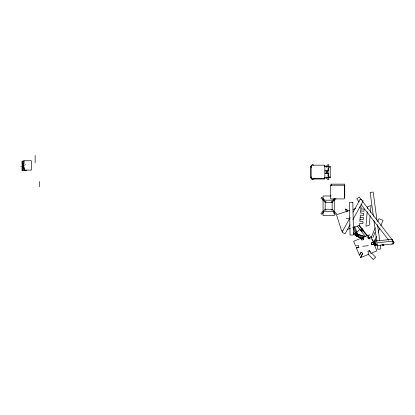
<?xml version="1.0" encoding="UTF-8"?>
<svg xmlns="http://www.w3.org/2000/svg" width="415" height="415" viewBox="0 0 415 415"><rect width="100%" height="100%" fill="white"/><g stroke="black" fill="none" stroke-linecap="round" stroke-linejoin="round"><path stroke-width="0.62" d="M367.218 211.723L365.947 226.258L369.303 225.184L370.133 215.701M367.498 208.563L367.664 206.67L371.015 205.591L370.408 212.542M358.55 236.343L356.563 235.87L356.246 234.366M357.144 235.564L356.843 234.242M357.097 236.119L357.097 235.253M358.264 235.948L358.026 235.129L356.532 234.631M358.519 235.487L358.244 234.584L356.724 234.081M357.766 236.265L357.382 234.916L357.222 235.305L363.939 237.551M363.239 238.392L358.378 236.768L357.912 235.398L356.63 234.973M356.729 234.511L357.03 235.092L356.89 234.563M365.667 236.737L357.72 234.081L357.274 235.186L357.74 236.555L356.459 236.13L356.635 235.528M363.104 238.651L358.244 237.027L357.019 236.467L356.916 235.938M357.382 235.647L356.921 234.268M358.378 236.768L357.912 235.398M358.467 235.616L358.166 234.714L357.315 234.418M358.752 235.528L358.363 234.293L358.685 235.077M371.135 237.857L375.285 227.685M377.728 221.698L378.952 218.705L383.035 220.375L380.846 225.739M372.846 237.696L375.025 232.364M373.158 244.575L376.462 236.472M378.169 232.301L379.87 228.126M350.12 217.533L342.074 232.156L345.093 233.816L350.053 224.806M353.03 212.241L360.215 199.195L363.234 200.855L352.963 219.514M359.406 255.116L360.957 252.336L362.824 253.373L360.453 257.642M361.123 252.429L359.504 255.35L356.22 247.433L358.799 247.195M362.658 253.28L360.474 257.689L368.982 254.162L367.851 251.433L369.641 250.691L370.771 253.415L376.887 250.883L374.169 244.331L371.783 244.565M311.93 165.222L312.723 164.428L313.574 165.279M311.447 177.765L310.664 177.765L311.515 176.915M313.999 178.621L312.723 179.897L311.93 179.104M327.71 166.498L328.986 165.222L328.192 164.428L326.065 166.555L326.854 167.349M324.971 166.555L330.257 166.555L328.125 168.687L328.125 175.638L330.257 177.765L324.971 177.765M326.491 172.453L328.192 170.747L328.192 166.555M326.854 176.977L326.065 177.765L328.192 179.897L328.986 179.104L327.279 177.402M323.856 199.392L323.067 200.186L334.272 200.186L333.484 199.392M324.712 200.248L321.729 197.265L320.935 198.059L325.194 202.318L325.988 201.524M332.628 200.248L334.334 198.541M325.194 209.269L320.935 213.528L321.729 214.316L323.856 212.19L323.067 211.396L334.272 211.396L333.484 212.19L335.611 214.316L336.404 213.528L332.145 209.269L325.194 209.269L325.988 210.057M325.194 202.318L332.145 202.318L335.979 198.484M331.352 210.057L332.145 209.269M354.784 233.557L359.561 229.811M360.744 229.713L360.433 229.952L362.082 231.477M361.289 229.282L361.885 229.013L363.244 230.564L362.783 230.927M361.496 229.313L361.885 229.013M361.698 229.272L362.217 229.059L362.959 229.843L362.103 230.512M361.673 229.485L362.217 229.059M361.289 230.538C360.018 231.326 362.886 229.075 362.062 229.931M362.093 230.367L362.793 229.822M362.497 230.958L363.037 230.532M374.449 245.488L374.916 245.12L373.318 243.086M391.848 244.3L392.45 243.838M393.197 243.257L394.25 242.443L362.326 201.13M20.755 166.42L25.559 164.714M349.409 210.566L336.466 214.716L341.752 231.186L342.972 230.792M353.108 209.378L355.572 208.584M359.271 207.401L361.117 206.805L360.573 213.035L363.81 213.32L363.628 215.395L360.391 215.11L359.846 221.34L363.084 221.626L362.902 223.701L359.665 223.415L359.483 225.495L352.755 227.653M347.256 229.417L350.312 228.437M375.264 244.487L375.777 245.722L393.425 243.864L393.244 241.961L392.128 239.284L374.48 241.136L375.139 244.191L377.603 243.953L377.634 244.259L375.264 244.487L375.16 243.512M374.662 243.045L392.315 241.188L393.425 243.864M373.386 242.438L371.596 242.614L371.814 244.871M371.622 242.915L373.505 242.734L370.828 236.28L369.438 238.76L367.747 237.811L369.485 234.714L362.669 237.541L363.473 239.481M362.658 246.266L368.338 245.711M356.402 247.88L358.84 247.651L358.653 245.67L355.603 245.955L353.663 241.276L361.076 238.2L361.88 240.14L363.68 239.393L362.876 237.453M23.816 161.17L21.985 161.17L21.985 164.428L22.856 164.122L22.856 167.229L21.985 167.536L21.985 170.492L26.705 170.492M310.664 177.765L310.664 166.555L311.447 166.555M324.971 170.747L328.192 170.747M324.971 173.574L328.192 173.574L328.192 177.765M312.511 178.761L311.167 178.818L311.151 165.18L324.841 165.18L324.815 178.87M313.636 178.818L324.763 178.818L324.763 177.521M311.151 178.87L324.841 178.87M331.16 195.994L323.067 195.994L323.067 215.587L334.272 215.587L334.272 198.614M333.748 213.528L334.272 213.528M360.936 208.885L364.173 209.165L363.991 211.24L360.754 210.96M360.21 217.19L363.447 217.47L363.265 219.551L360.028 219.265M346.235 218.461L349.866 218.778M374.086 245L374.916 245.12M346.515 211.992L345.301 209.051L346.561 209.43L348.102 210.737L347.158 210.452M356.298 234.683L355.992 234.76L356.511 236L357.076 236.177M356.241 234.817L356.054 234.605L357.979 235.238M356.729 235.912L356.054 234.605L356.563 235.87M356.807 235.938L357.128 236.042M357.559 236.332L357.74 236.555L353.85 227.119M357.076 236.332L357.932 236.607M357.108 235.538L357.351 235.943M356.713 233.889L358.311 234.418M356.682 234.19L358.202 234.693M357.481 234.454L357.896 235.326M356.641 234.361L358.135 234.854M357.414 234.615L358.021 235.86M356.599 234.47L358.088 234.963L358.467 235.917M357.258 234.999L357.844 236.296M356.314 234.869L355.992 234.76L356.521 235.979L358.441 236.612M357.491 235.372L357.891 235.507M357.108 235.43L357.704 235.751M357.429 235.538L357.943 235.834M357.076 235.73L357.958 236.021L357.372 234.724M357.274 235.917L358.124 236.202M357.606 234.371L358.135 235.585M368.676 237.743L369.926 238.158M374.766 239.777L377.23 240.596M364.925 236.789L358.295 234.708M374.242 240.996L375.492 241.411M353.647 234.553L356.526 235.518M382.07 244.684L383.891 245.291L383.642 244.668M373.433 242.101L375.253 242.708M381.935 244.943L383.756 245.55L383.709 244.606M357.497 234.185L358.01 235.056M345.301 209.051L346.074 209.705M353.409 232.784L356.075 235.264M326.491 171.872L328.192 173.574M310.664 166.555L311.515 167.411M371.944 239.512L374.273 241.841M331.352 201.524L332.145 202.318M371.664 243.854L372.509 244.7M368.94 250.463L370.284 251.806M371.632 253.155L375.668 257.191L373.355 259.505L367.97 254.12M362.01 229.028L363.244 230.564M361.678 228.981L362.295 229.749M361.076 230.387L361.693 231.155M359.374 225.262L370.133 239.009M358.944 225.646L366.912 235.834M367.711 236.851L369.303 238.89M357.299 226.113L365.672 236.809M361.538 200.108L359.172 197.047L356.77 198.904L359.136 201.965M361.092 204.496L388.72 240.254M358.244 234.584L358.643 235.492M358.026 235.129L358.389 235.964M357.362 235.072L357.03 233.993L357.315 234.708M373.246 215.266L373.656 216.236M377.162 224.624L377.775 226.087M360.868 238.288L361.47 239.74M354.618 226.549L358.238 235.331M357.953 236.327L358.244 237.027M346.561 209.43L347.293 211.199M353.066 227.887L356.459 236.13M358.083 236.332L358.306 236.882M356.796 235.917L357.019 236.467M383.569 245.083L383.756 245.55M356.698 234.812L356.827 235.129M23.152 165.668L24.469 169.372M376.97 220.152L373.173 192.046L370.164 192.451L373.272 215.447M377.749 225.9L379.741 240.659M380.337 245.063L380.856 248.896L377.847 249.306L377.328 245.473M373.962 220.557L376.81 241.639M375.041 243.216L375.139 244.191M392.128 239.284L392.315 241.188M375.653 244.451L375.777 245.722M344.751 197.794L344.751 184.146L331.103 184.146L331.103 185.386M332.145 201.431L332.145 210.317M331.16 184.146L331.16 185.432M330.257 166.555L330.257 177.765M326.065 170.581L326.065 173.74M325.194 201.431L325.194 210.317M324.763 165.222L324.763 166.514M311.219 165.222L311.219 166.067M311.219 177.916L311.219 178.761M39.358 181.521L39.358 186.724M35.151 155.495L35.151 162.851M24.023 160.755L24.023 163.707L23.152 164.013L23.152 167.121L24.023 166.814L24.023 170.077M23.738 163.806L23.738 160.755L31.405 160.755L31.405 170.077L23.738 170.077L23.738 166.913M23.437 163.915L23.437 167.022M22.571 161.17L22.571 164.221M22.571 167.328L22.571 170.492M22.27 164.33L22.27 167.437M352.828 202.385L349.383 202.458L350.047 235.035L353.497 234.968L352.828 202.385M344.32 185.225L330.631 185.225L330.631 198.91L344.32 198.91L344.32 185.225"/></g></svg>
